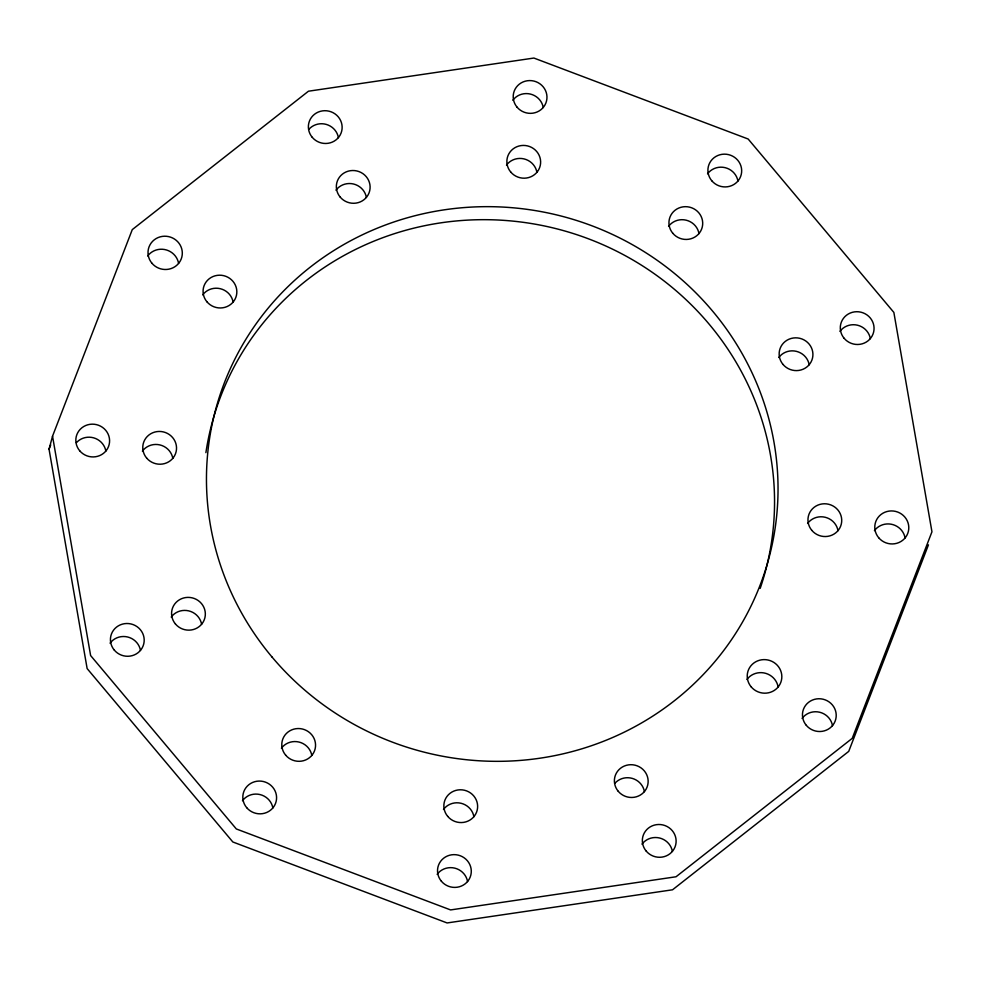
<?xml version="1.0" encoding="UTF-8"?>
<svg xmlns="http://www.w3.org/2000/svg" width="981" height="981" viewBox="0 0 981 981"><rect width="100%" height="100%" fill="white"/><g stroke="black" fill="none" stroke-linecap="round" stroke-linejoin="round"><path stroke-width="1.47" d="M928.467 544.823L848.724 751.385L672.537 889.792L447.103 922.949L232.84 841.98L87.137 668.576L49.05 449.2L52.533 436.177L132.276 229.615L308.463 91.208L533.897 58.051L748.16 139.02L893.863 312.424L931.95 531.8L852.219 738.362L676.032 876.769L450.598 909.927L236.323 828.957L90.62 655.553L52.533 436.177M49.05 449.2L50.705 444.933M205.9 452.67A286.427 276.667 15 0 1 554.13 228.168A286.427 276.667 15 0 1 760.189 588.367M802.078 718.423A16.922 16.346 15 0 1 832.501 725.695M746.933 679.453A17.351 16.751 15 0 1 778.105 686.908M874.427 530.647A17.045 16.469 15 0 1 905.071 537.98M807.584 523.449A16.922 16.346 15 0 1 838.007 530.721M839.92 331.394A16.922 16.346 15 0 1 870.343 338.666M778.779 357.513A16.922 16.346 15 0 1 809.19 364.785M707.534 173.833A16.922 16.346 15 0 1 737.945 181.105M668.576 226.353A16.922 16.346 15 0 1 698.987 233.625M512.83 100.258A16.922 16.346 15 0 1 543.253 107.53M506.49 165.102A16.922 16.346 15 0 1 536.914 172.374M308.905 129.284A16.922 16.346 15 0 1 338.408 137.659M335.98 190.191A16.922 16.346 15 0 1 366.391 197.463M147.677 255.992A17.204 16.616 15 0 1 178.591 263.386M202.711 294.876A16.922 16.346 15 0 1 233.122 302.148M142.392 451.125A16.922 16.346 15 0 1 172.815 458.397M76.359 442.738A16.922 16.346 15 0 1 105.862 451.125M171.209 617.061A16.922 16.346 15 0 1 201.62 624.333M110.056 643.18A16.922 16.346 15 0 1 140.479 650.452M281.412 748.221A16.922 16.346 15 0 1 311.823 755.493M242.454 800.741A16.922 16.346 15 0 1 272.865 808.013M443.486 809.46A16.922 16.346 15 0 1 473.909 816.744M437.146 874.316A16.922 16.346 15 0 1 467.569 881.588M614.915 783.267A16.922 16.346 15 0 1 644.419 791.655M641.991 844.175A16.922 16.346 15 0 1 672.402 851.459M272.007 657A286.427 276.667 15 0 0 760.091 585.203A286.427 276.667 15 0 0 444.638 209.775A286.427 276.667 15 0 0 272.007 657M806.321 725.351A16.922 16.346 15 0 0 835.162 721.109A16.922 16.346 15 0 0 816.523 698.926A16.922 16.346 15 0 0 806.321 725.351M751.188 686.872A17.351 16.751 15 0 0 780.753 682.531A17.351 16.751 15 0 0 761.648 659.796A17.351 16.751 15 0 0 751.188 686.872M878.669 537.723A17.045 16.469 15 0 0 907.732 533.456A17.045 16.469 15 0 0 888.945 511.113A17.045 16.469 15 0 0 878.669 537.723M811.827 530.378A16.922 16.346 15 0 0 840.668 526.135A16.922 16.346 15 0 0 822.029 503.952A16.922 16.346 15 0 0 811.827 530.378M844.163 338.322A16.922 16.346 15 0 0 873.004 334.08A16.922 16.346 15 0 0 854.365 311.897A16.922 16.346 15 0 0 844.163 338.322M783.022 364.442A16.922 16.346 15 0 0 811.863 360.199A16.922 16.346 15 0 0 793.224 338.016A16.922 16.346 15 0 0 783.022 364.442M711.777 180.762A16.922 16.346 15 0 0 740.618 176.519A16.922 16.346 15 0 0 721.979 154.336A16.922 16.346 15 0 0 711.777 180.762M672.807 233.282A16.922 16.346 15 0 0 701.648 229.039A16.922 16.346 15 0 0 683.009 206.856A16.922 16.346 15 0 0 672.807 233.282M517.073 107.187A16.922 16.346 15 0 0 545.914 102.944A16.922 16.346 15 0 0 527.275 80.761A16.922 16.346 15 0 0 517.073 107.187M510.733 172.031A16.922 16.346 15 0 0 539.575 167.788A16.922 16.346 15 0 0 520.936 145.605A16.922 16.346 15 0 0 510.733 172.031M312.24 137.315A16.922 16.346 15 0 0 341.081 133.073A16.922 16.346 15 0 0 322.43 110.89A16.922 16.346 15 0 0 312.24 137.315M340.211 197.12A16.922 16.346 15 0 0 369.052 192.877A16.922 16.346 15 0 0 350.413 170.694A16.922 16.346 15 0 0 340.211 197.12M151.932 263.239A17.204 16.616 15 0 0 181.24 258.935A17.204 16.616 15 0 0 162.294 236.396A17.204 16.616 15 0 0 151.932 263.239M206.942 301.805A16.922 16.346 15 0 0 235.783 297.562A16.922 16.346 15 0 0 217.144 275.379A16.922 16.346 15 0 0 206.942 301.805M146.635 458.053A16.922 16.346 15 0 0 175.476 453.811A16.922 16.346 15 0 0 156.837 431.628A16.922 16.346 15 0 0 146.635 458.053M79.694 450.77A16.922 16.346 15 0 0 108.535 446.527A16.922 16.346 15 0 0 89.896 424.344A16.922 16.346 15 0 0 79.694 450.77M175.44 623.99A16.922 16.346 15 0 0 204.281 619.747A16.922 16.346 15 0 0 185.642 597.564A16.922 16.346 15 0 0 175.44 623.99M114.299 650.109A16.922 16.346 15 0 0 143.14 645.866A16.922 16.346 15 0 0 124.501 623.683A16.922 16.346 15 0 0 114.299 650.109M285.655 755.149A16.922 16.346 15 0 0 314.496 750.906A16.922 16.346 15 0 0 295.845 728.724A16.922 16.346 15 0 0 285.655 755.149M246.685 807.67A16.922 16.346 15 0 0 275.526 803.427A16.922 16.346 15 0 0 256.887 781.244A16.922 16.346 15 0 0 246.685 807.67M447.728 816.4A16.922 16.346 15 0 0 476.57 812.158A16.922 16.346 15 0 0 457.931 789.963A16.922 16.346 15 0 0 447.728 816.4M441.389 881.245A16.922 16.346 15 0 0 470.23 877.002A16.922 16.346 15 0 0 451.591 854.819A16.922 16.346 15 0 0 441.389 881.245M618.251 791.311A16.922 16.346 15 0 0 647.092 787.069A16.922 16.346 15 0 0 628.441 764.886A16.922 16.346 15 0 0 618.251 791.311M646.221 851.116A16.922 16.346 15 0 0 675.063 846.873A16.922 16.346 15 0 0 656.424 824.678A16.922 16.346 15 0 0 646.221 851.116"/></g></svg>
